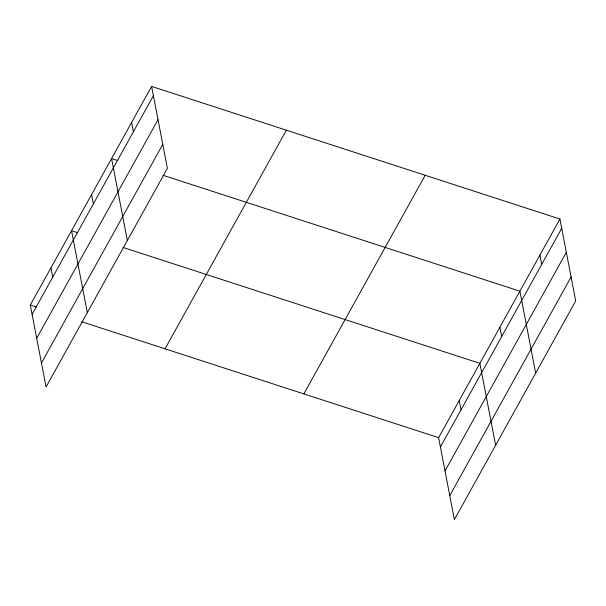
<?xml version="1.0" encoding="UTF-8"?>
<svg xmlns="http://www.w3.org/2000/svg" width="606" height="606" viewBox="0 0 606 606"><rect width="100%" height="100%" fill="white"/><g stroke="black" fill="none" stroke-linecap="round" stroke-linejoin="round"><path stroke-width="0.91" d="M151.614 86.416L167.385 168.332L46.071 386.961L30.3 305.045L151.614 86.416L559.929 219.039L575.7 300.955L454.386 519.584L438.615 437.668L559.929 219.039M32.088 314.332L153.401 95.703M36.701 338.3L158.014 119.67M41.458 362.994L162.772 144.364M165.044 348.814L286.358 130.176M303.871 393.9L425.185 175.27M440.403 446.955L561.717 228.326M445.016 470.923L566.33 252.293M449.773 495.617L571.087 276.987M117.784 160.582L111.58 158.567L127.351 240.484M162.991 175.263L519.895 291.183L535.666 373.099M77.75 232.727L71.546 230.712L87.325 312.628M122.965 247.415L479.861 363.335L495.632 445.251M30.3 305.045L36.504 307.06M81.712 321.748L438.615 437.668M539.908 255.111L541.696 264.398M499.874 327.263L501.662 336.542M459.234 400.498L461.022 409.785M131.593 122.488L133.381 131.775M91.559 194.64L93.354 203.927M50.927 267.882L52.714 277.169"/></g></svg>
